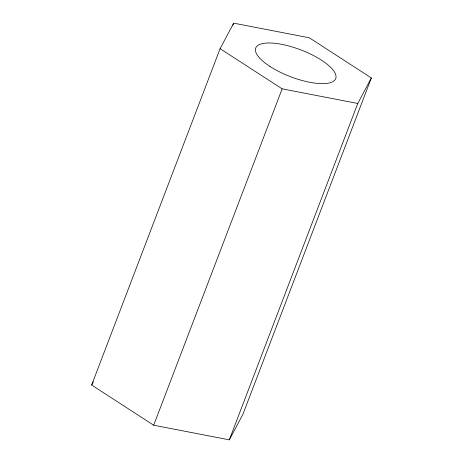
<?xml version="1.0" encoding="UTF-8"?>
<svg xmlns="http://www.w3.org/2000/svg" width="463" height="463" viewBox="0 0 463 463"><rect width="100%" height="100%" fill="white"/><g stroke="black" fill="none" stroke-linecap="round" stroke-linejoin="round"><path stroke-width="0.69" d="M91.651 385.048L220.099 48.679L233.682 23.15L309.307 37.787L371.349 77.952L242.901 414.321L229.318 439.85L153.693 425.213L91.651 385.048L93.347 381.859M232.906 25.176L233.682 23.15M153.693 425.213L282.141 88.844L220.099 48.679M229.318 439.85L357.766 103.475L371.349 77.952M282.141 88.844L357.766 103.475M269.97 66.458A42.81 14.359 20.9 0 0 335.467 79.132A42.81 14.359 20.9 0 0 281.736 44.35A42.81 14.359 20.9 0 0 269.97 66.458"/></g></svg>
